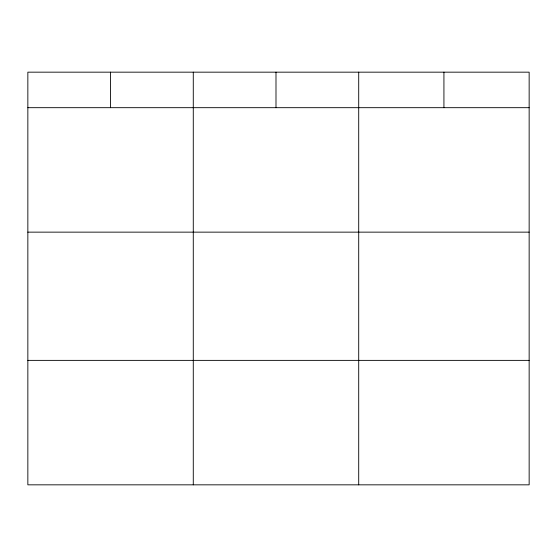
<?xml version="1.0" encoding="UTF-8"?>
<svg xmlns="http://www.w3.org/2000/svg" width="557" height="557" viewBox="0 0 557 557"><rect width="100%" height="100%" fill="white"/><g stroke="black" fill="none" stroke-linecap="round" stroke-linejoin="round"><path stroke-width="0.84" d="M529.15 107.682L529.15 484.834L27.85 484.834L27.85 72.166L529.15 72.166L529.15 107.682L27.85 107.682M27.85 232.144L529.15 232.144M27.85 360.372L529.15 360.372M443.929 72.166L443.929 107.682M358.708 72.166L358.708 484.834M275.993 72.166L275.993 107.682M193.279 72.166L193.279 484.834M110.565 72.166L110.565 107.682"/></g></svg>
